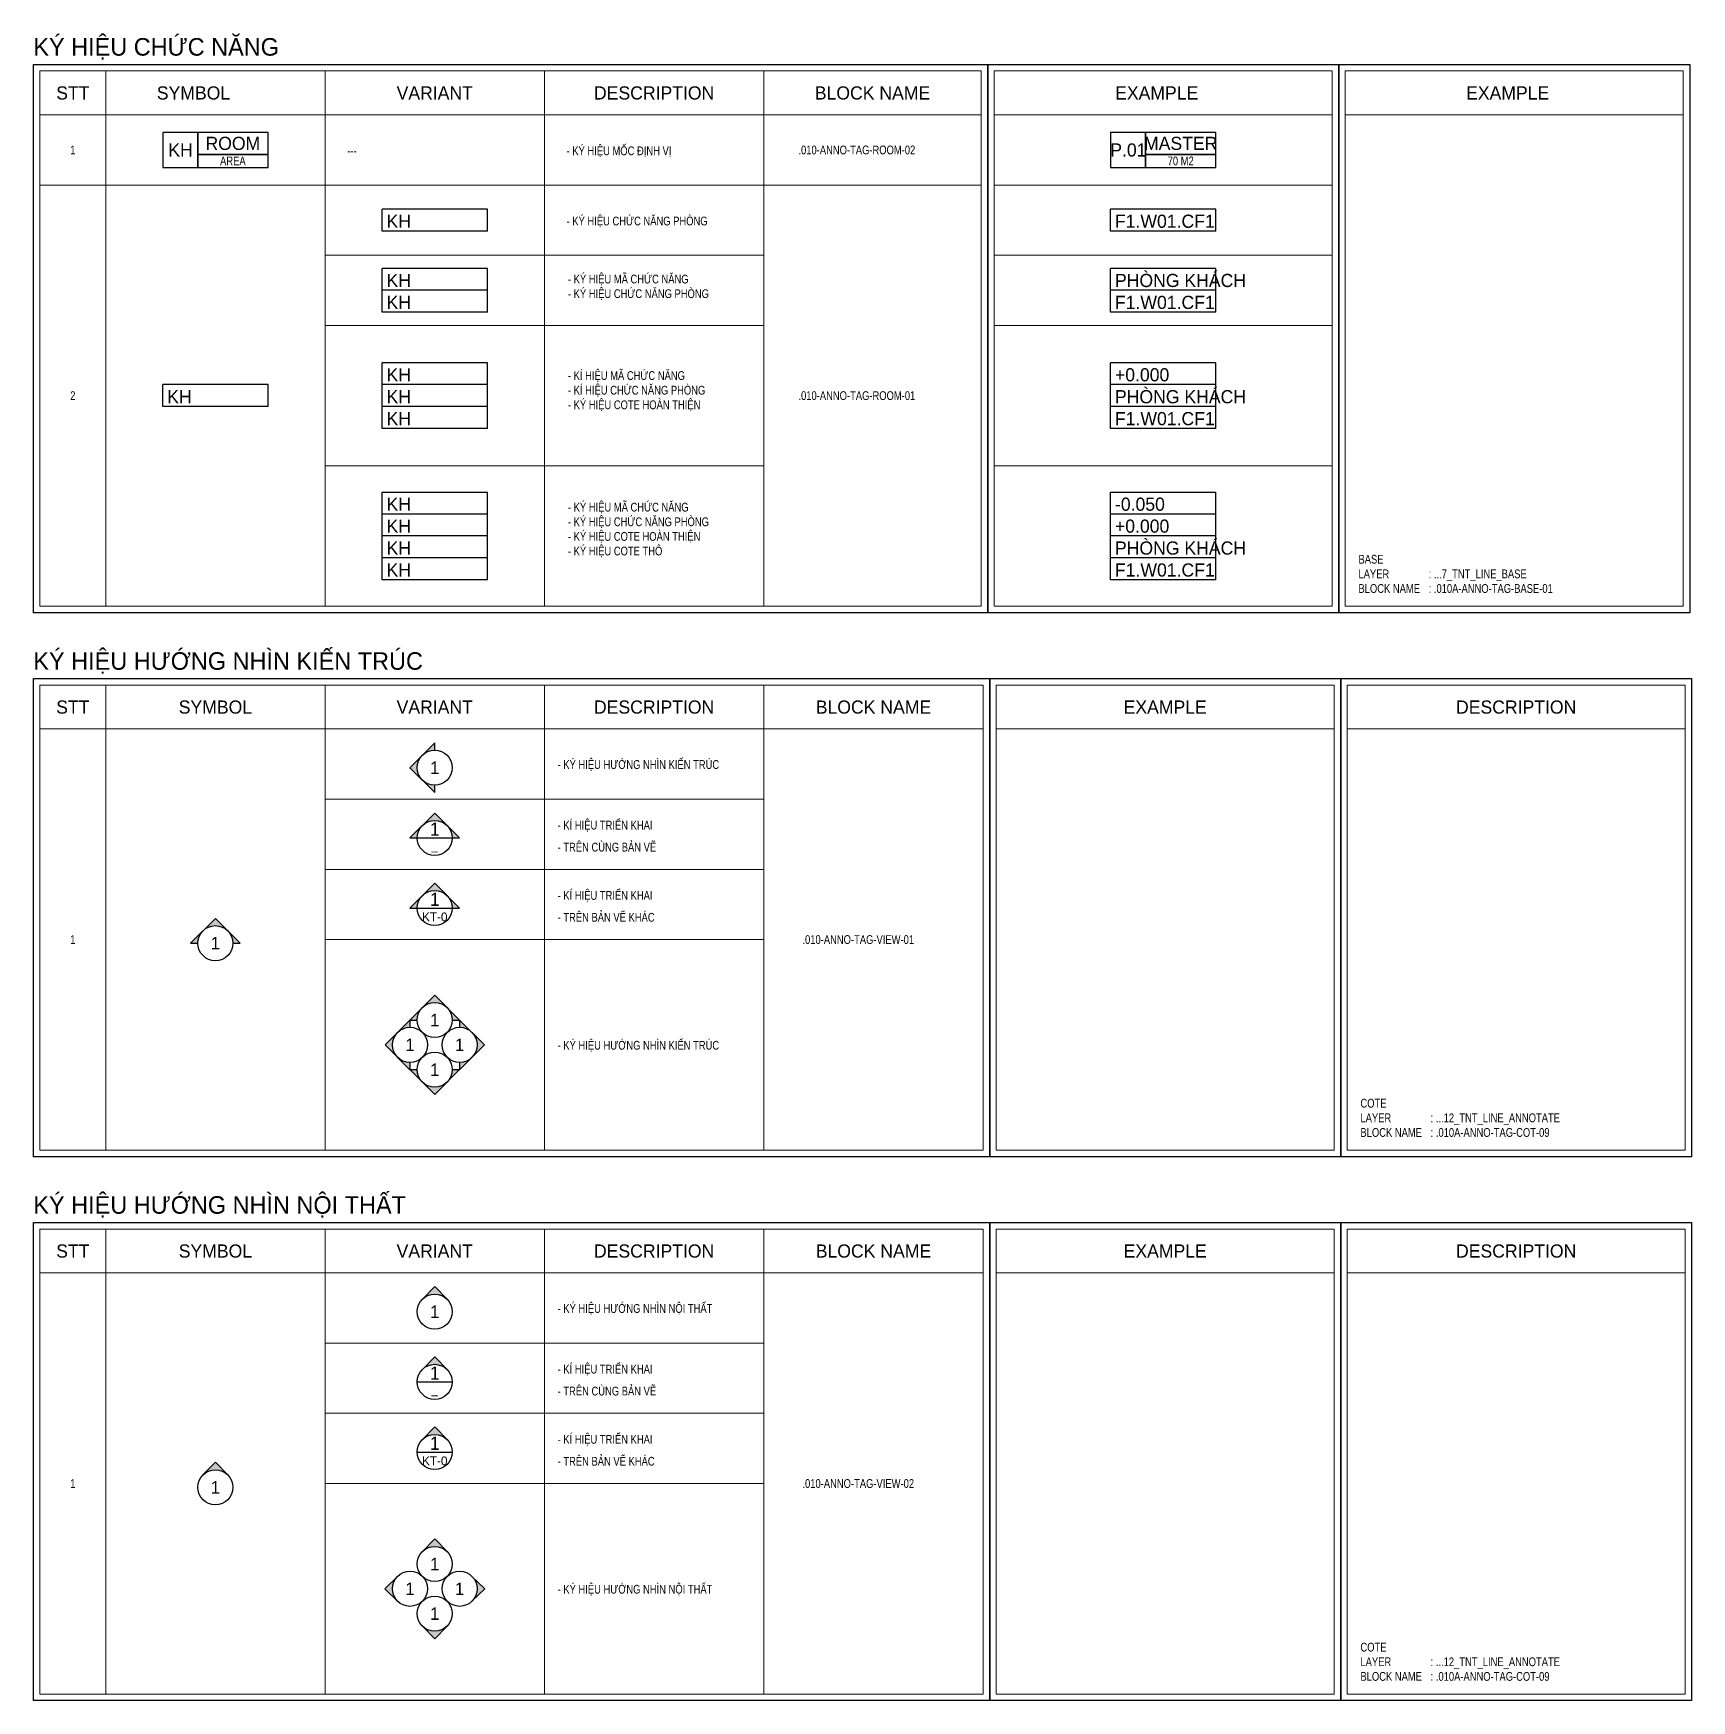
# Model space of a CAD drawing. Header units: millimetres. Extents: x 21129 to 2803301, y -510327 to 166837.
# Drawn here: x 309950 to 347750, y -375690 to -337681 of the extents above; entities that cross this region are included whole.
import ezdxf
from ezdxf.enums import TextEntityAlignment as Align

# ---------------------------------------------------------------- set-up
doc = ezdxf.new("R2010")
doc.units = ezdxf.units.MM
doc.layers.add('....03_TNT_A_THIN', color=251, linetype='Continuous', lineweight=13, transparency=0.5)
doc.layers.add('....20_TNT_N_TEXT', color=9, linetype='Continuous')
doc.layers.add('....24_TNT_N_ANNOTATE', color=14, linetype='Continuous')
doc.styles.add('.TNT_A_TXT_1_MAIN', font='')
doc.styles.add('.TNT_A_TXT_2_SUB', font='UNI Alter Gothic (H).ttf')
doc.styles.add('.TNT_A_TXT_3_NOTE', font='uromans.shx', dxfattribs={"width": 0.8})
doc.styles.get('.TNT_A_TXT_1_MAIN').set_extended_font_data('UNI HelvetIns (H)')

# ---------------------------------------------------------------- blocks, each defined once
blk = doc.blocks.new('*U571')
at = {"layer": '....24_TNT_N_ANNOTATE'}
for p, q in [((0, 0), (0, 5)), ((24, 5), (0, 5)), ((24, 0), (24, 5)), ((24, 0), (0, 0))]:
    blk.add_line(p, q, dxfattribs=at)
at = {"color": 9, "style": '.TNT_A_TXT_2_SUB', "flags": 8}
blk.add_attdef('KH_1', text='', height=3, dxfattribs=at).set_placement((1, 2.25), align=Align.MIDDLE_LEFT)
blk = doc.blocks.new('*U572')
at = {"layer": '....24_TNT_N_ANNOTATE'}
for p, q in [((0, 5), (0, 10)), ((24, 10), (0, 10)), ((24, 5), (24, 10)), ((0, 0), (0, 5)), ((24, 5), (0, 5)), ((24, 0), (24, 5)), ((24, 0), (0, 0))]:
    blk.add_line(p, q, dxfattribs=at)
at = {"color": 9, "style": '.TNT_A_TXT_2_SUB', "flags": 8}
for tag, p in [('KH_2', (1, 7.25)), ('KH_1', (1, 2.25))]:
    blk.add_attdef(tag, text='', height=3, dxfattribs=at).set_placement(p, align=Align.MIDDLE_LEFT)
blk = doc.blocks.new('*U573')
at = {"layer": '....24_TNT_N_ANNOTATE'}
for p, q in [((0, 10), (0, 15)), ((24, 15), (0, 15)), ((24, 10), (24, 15)), ((0, 5), (0, 10)), ((24, 10), (0, 10)), ((24, 5), (24, 10)), ((0, 0), (0, 5)), ((24, 5), (0, 5)), ((24, 0), (24, 5)), ((24, 0), (0, 0))]:
    blk.add_line(p, q, dxfattribs=at)
at = {"color": 9, "style": '.TNT_A_TXT_2_SUB', "flags": 8}
for tag, p in [('KH_3', (1, 12.25)), ('KH_2', (1, 7.25)), ('KH_1', (1, 2.25))]:
    blk.add_attdef(tag, text='', height=3, dxfattribs=at).set_placement(p, align=Align.MIDDLE_LEFT)
blk = doc.blocks.new('*U570')
at = {"layer": '....24_TNT_N_ANNOTATE'}
for p, q in [((0, 15), (0, 20)), ((0, 20), (24, 20)), ((24, 15), (24, 20)), ((0, 10), (0, 15)), ((24, 15), (0, 15)), ((24, 10), (24, 15)), ((0, 5), (0, 10)), ((24, 10), (0, 10)), ((24, 5), (24, 10)), ((0, 0), (0, 5)), ((24, 5), (0, 5)), ((24, 0), (24, 5)), ((24, 0), (0, 0))]:
    blk.add_line(p, q, dxfattribs=at)
at = {"color": 9, "style": '.TNT_A_TXT_2_SUB', "flags": 8}
for tag, p in [('KH_4', (1, 17.25)), ('KH_3', (1, 12.25)), ('KH_2', (1, 7.25)), ('KH_1', (1, 2.25))]:
    blk.add_attdef(tag, text='', height=3, dxfattribs=at).set_placement(p, align=Align.MIDDLE_LEFT)
blk = doc.blocks.new('*U568')
at = {"layer": '....24_TNT_N_ANNOTATE'}
for points in [[(0, 0), (8, 0), (8, 8), (0, 8)], [(8, 3), (24.04, 3), (24.04, 8), (8, 8)], [(8, 0), (24.04, 0), (24.04, 3), (8, 3)]]:
    blk.add_lwpolyline(points, close=True, dxfattribs=at)
at = {"layer": '....20_TNT_N_TEXT', "style": '.TNT_A_TXT_3_NOTE', "width": 0.8, "flags": 8}
blk.add_attdef('AREA', text='', height=2, dxfattribs=at).set_placement((16, 1.5), align=Align.MIDDLE)
at = {"color": 9, "style": '.TNT_A_TXT_2_SUB', "flags": 8}
for tag, p in [('NUMBER', (4.08, 4)), ('ROOM', (16, 5.5))]:
    blk.add_attdef(tag, text='', height=3, dxfattribs=at).set_placement(p, align=Align.MIDDLE)
blk = doc.blocks.new('*U580')
at = {"linetype": 'ByBlock', "lineweight": -2}
h = blk.add_hatch(color=14, dxfattribs=at)
h.paths.add_polyline_path([(-2.83, 2.83), (0, 5.66), (0, 4, 0.198912)])
h.paths.add_polyline_path([(-5.66, 0), (-2.83, 2.83, 0.414214), (-2.83, -2.83)])
h.paths.add_polyline_path([(-1.86, -3.8), (-1.76, -3.59, 0.114349), (0, -4), (0, -5.66)])
h.paths.add_polyline_path([(-2.83, -2.83, 0.082683), (-1.76, -3.59), (-1.86, -3.8)])
at = {"color": 14, "linetype": 'ByBlock', "lineweight": -2}
blk.add_lwpolyline([(0, 4), (0, 5.66), (-5.66, 0), (0, -5.66), (0, -4)], dxfattribs=at)
blk.add_circle((0, 0), 4, dxfattribs=at)
at = {"color": 9, "style": '.TNT_A_TXT_2_SUB', "flags": 8}
blk.add_attdef('NUMBER1', text='', height=2.84, dxfattribs=at).set_placement((0, 0), align=Align.MIDDLE)
blk = doc.blocks.new('*U575')
at = {"linetype": 'ByBlock', "lineweight": -2}
h = blk.add_hatch(color=14, dxfattribs=at)
h.paths.add_polyline_path([(2.83, 2.83), (5.66, 0), (4, 0, 0.198912)])
h.paths.add_polyline_path([(0, 5.66), (2.83, 2.83, 0.414214), (-2.83, 2.83)])
h.paths.add_polyline_path([(-3.8, 1.86), (-3.59, 1.76, 0.114349), (-4, 0), (-5.66, 0)])
h.paths.add_polyline_path([(-2.83, 2.83, 0.082683), (-3.59, 1.76), (-3.8, 1.86)])
at = {"color": 14, "ltscale": 4}
blk.add_line((-4, 0), (4, 0), dxfattribs=at)
at = {"color": 14, "linetype": 'ByBlock', "lineweight": -2}
blk.add_lwpolyline([(4, 0), (5.66, 0), (0, 5.66), (-5.66, 0), (-4, 0)], dxfattribs=at)
blk.add_circle((0, 0), 4, dxfattribs=at)
at = {"color": 9, "style": '.TNT_A_TXT_2_SUB', "flags": 8}
blk.add_attdef('1', text='', height=3, dxfattribs=at).set_placement((0, 2), align=Align.MIDDLE)
at = {"color": 9, "flags": 8}
blk.add_attdef('_', text='', height=2, dxfattribs=at).set_placement((0, -2), align=Align.MIDDLE)
blk = doc.blocks.new('*U576')
at = {"linetype": 'ByBlock', "lineweight": -2}
h = blk.add_hatch(color=14, dxfattribs=at)
h.paths.add_polyline_path([(2.83, 2.83), (5.66, 0), (4, 0, 0.198912)])
h.paths.add_polyline_path([(0, 5.66), (2.83, 2.83, 0.414214), (-2.83, 2.83)])
h.paths.add_polyline_path([(-3.8, 1.86), (-3.59, 1.76, 0.114349), (-4, 0), (-5.66, 0)])
h.paths.add_polyline_path([(-2.83, 2.83, 0.082683), (-3.59, 1.76), (-3.8, 1.86)])
at = {"color": 14, "ltscale": 4}
blk.add_line((-4, 0), (4, 0), dxfattribs=at)
at = {"color": 14, "linetype": 'ByBlock', "lineweight": -2}
blk.add_lwpolyline([(4, 0), (5.66, 0), (0, 5.66), (-5.66, 0), (-4, 0)], dxfattribs=at)
blk.add_circle((0, 0), 4, dxfattribs=at)
at = {"color": 9, "style": '.TNT_A_TXT_2_SUB', "flags": 8}
for tag, height, p in [('1', 3, (0, 2)), ('KT-0', 2, (0, -2))]:
    blk.add_attdef(tag, text='', height=height, dxfattribs=at).set_placement(p, align=Align.MIDDLE)
blk = doc.blocks.new('*U574')
at = {"linetype": 'ByBlock', "lineweight": -2}
h = blk.add_hatch(color=14, dxfattribs=at)
h.paths.add_polyline_path([(2.83, 2.83), (5.66, 0), (4, 0, 0.198912)])
h.paths.add_polyline_path([(0, 5.66), (2.83, 2.83, 0.414214), (-2.83, 2.83)])
h.paths.add_polyline_path([(-3.8, 1.86), (-3.59, 1.76, 0.114349), (-4, 0), (-5.66, 0)])
h.paths.add_polyline_path([(-2.83, 2.83, 0.082683), (-3.59, 1.76), (-3.8, 1.86)])
at = {"color": 14, "linetype": 'ByBlock', "lineweight": -2}
blk.add_lwpolyline([(4, 0), (5.66, 0), (0, 5.66), (-5.66, 0), (-4, 0)], dxfattribs=at)
blk.add_circle((0, 0), 4, dxfattribs=at)
at = {"color": 9, "style": '.TNT_A_TXT_2_SUB', "flags": 8}
blk.add_attdef('NUMBER1', text='', height=2.84, dxfattribs=at).set_placement((0, 0), align=Align.MIDDLE)
blk = doc.blocks.new('*U577')
at = {"linetype": 'ByBlock', "lineweight": -2}
h = blk.add_hatch(color=14, dxfattribs=at)
h.paths.add_polyline_path([(2.83, -2.83), (5.66, 0), (4, 0, -0.198912)])
h.paths.add_polyline_path([(0, -5.66), (2.83, -2.83, -0.414214), (-2.83, -2.83)])
h.paths.add_polyline_path([(-3.8, -1.86), (-3.59, -1.76, -0.114349), (-4, 0), (-5.66, 0)])
h.paths.add_polyline_path([(-2.83, -2.83, -0.082683), (-3.59, -1.76), (-3.8, -1.86)])
at = {"color": 14, "linetype": 'ByBlock', "lineweight": -2}
blk.add_lwpolyline([(4, 0), (5.66, 0), (0, -5.66), (-5.66, 0), (-4, 0)], dxfattribs=at)
blk.add_circle((0, 0), 4, dxfattribs=at)
at = {"color": 9, "style": '.TNT_A_TXT_2_SUB', "flags": 8}
blk.add_attdef('NUMBER1', text='', height=2.84, dxfattribs=at).set_placement((0, 0), align=Align.MIDDLE)
blk = doc.blocks.new('*U578')
at = {"linetype": 'ByBlock', "lineweight": -2}
h = blk.add_hatch(color=14, dxfattribs=at)
h.paths.add_polyline_path([(-2.83, -2.83), (0, -5.66), (0, -4, -0.198912)])
h.paths.add_polyline_path([(-5.66, 0), (-2.83, -2.83, -0.414214), (-2.83, 2.83)])
h.paths.add_polyline_path([(-1.86, 3.8), (-1.76, 3.59, -0.114349), (0, 4), (0, 5.66)])
h.paths.add_polyline_path([(-2.83, 2.83, -0.082683), (-1.76, 3.59), (-1.86, 3.8)])
at = {"color": 14, "linetype": 'ByBlock', "lineweight": -2}
blk.add_lwpolyline([(0, -4), (0, -5.66), (-5.66, 0), (0, 5.66), (0, 4)], dxfattribs=at)
blk.add_circle((0, 0), 4, dxfattribs=at)
at = {"color": 9, "style": '.TNT_A_TXT_2_SUB', "flags": 8}
blk.add_attdef('NUMBER1', text='', height=2.84, dxfattribs=at).set_placement((0, 0), align=Align.MIDDLE)
blk = doc.blocks.new('*U579')
at = {"linetype": 'ByBlock', "lineweight": -2}
h = blk.add_hatch(color=14, dxfattribs=at)
h.paths.add_polyline_path([(2.83, -2.83), (0, -5.66), (0, -4, 0.198912)])
h.paths.add_polyline_path([(5.66, 0), (2.83, -2.83, 0.414214), (2.83, 2.83)])
h.paths.add_polyline_path([(1.86, 3.8), (1.76, 3.59, 0.114349), (0, 4), (0, 5.66)])
h.paths.add_polyline_path([(2.83, 2.83, 0.082683), (1.76, 3.59), (1.86, 3.8)])
at = {"color": 14, "linetype": 'ByBlock', "lineweight": -2}
blk.add_lwpolyline([(0, -4), (0, -5.66), (5.66, 0), (0, 5.66), (0, 4)], dxfattribs=at)
blk.add_circle((0, 0), 4, dxfattribs=at)
at = {"color": 9, "style": '.TNT_A_TXT_2_SUB', "flags": 8}
blk.add_attdef('NUMBER1', text='', height=2.84, rotation=360, dxfattribs=at).set_placement((0, 0), align=Align.MIDDLE)
blk = doc.blocks.new('*U583')
h = blk.add_hatch(color=14)
edge = h.paths.add_edge_path()
edge.add_line((0, 5.72), (-2.83, 2.83))
edge.add_ellipse((0, 0), major_axis=(-2.83, 2.83), ratio=1, start_angle=270, end_angle=360, ccw=False)
edge.add_line((2.83, 2.83), (0, 5.72))
at = {"color": 14}
for p, q in [((0, 5.72), (-2.83, 2.83)), ((0, 5.72), (-2.83, 2.83)), ((-2.83, 2.83), (0, 5.72)), ((0, 5.72), (2.83, 2.83))]:
    blk.add_line(p, q, dxfattribs=at)
blk.add_circle((0, 0), 4, dxfattribs=at)
at = {"color": 9, "style": '.TNT_A_TXT_2_SUB', "flags": 8}
blk.add_attdef('NUMBER', text='', height=2.84, dxfattribs=at).set_placement((0, 0), align=Align.MIDDLE)
blk = doc.blocks.new('*U584')
h = blk.add_hatch(color=14)
edge = h.paths.add_edge_path()
edge.add_line((0, 5.72), (-2.83, 2.83))
edge.add_ellipse((0, 0), major_axis=(-2.83, 2.83), ratio=1, start_angle=270, end_angle=360, ccw=False)
edge.add_line((2.83, 2.83), (0, 5.72))
at = {"color": 14}
for p, q in [((0, 5.72), (-2.83, 2.83)), ((0, 5.72), (-2.83, 2.83)), ((-2.83, 2.83), (0, 5.72)), ((0, 5.72), (2.83, 2.83))]:
    blk.add_line(p, q, dxfattribs=at)
at = {"color": 14, "ltscale": 4}
blk.add_line((-4, 0), (4, 0), dxfattribs=at)
at = {"color": 14}
blk.add_circle((0, 0), 4, dxfattribs=at)
at = {"color": 9, "style": '.TNT_A_TXT_2_SUB', "flags": 8}
blk.add_attdef('1', text='', height=3, dxfattribs=at).set_placement((0, 2), align=Align.MIDDLE)
at = {"color": 9, "flags": 8}
blk.add_attdef('_', text='', height=2, dxfattribs=at).set_placement((0, -2), align=Align.MIDDLE)
blk = doc.blocks.new('*U582')
h = blk.add_hatch(color=14)
edge = h.paths.add_edge_path()
edge.add_line((0, 5.72), (-2.83, 2.83))
edge.add_ellipse((0, 0), major_axis=(-2.83, 2.83), ratio=1, start_angle=270, end_angle=360, ccw=False)
edge.add_line((2.83, 2.83), (0, 5.72))
at = {"color": 14}
for p, q in [((0, 5.72), (-2.83, 2.83)), ((0, 5.72), (-2.83, 2.83)), ((-2.83, 2.83), (0, 5.72)), ((0, 5.72), (2.83, 2.83))]:
    blk.add_line(p, q, dxfattribs=at)
at = {"color": 14, "ltscale": 4}
blk.add_line((-4, 0), (4, 0), dxfattribs=at)
at = {"color": 14}
blk.add_circle((0, 0), 4, dxfattribs=at)
at = {"color": 9, "style": '.TNT_A_TXT_2_SUB', "flags": 8}
for tag, height, p in [('1', 3, (0, 2)), ('KT-0', 2, (0, -2))]:
    blk.add_attdef(tag, text='', height=height, dxfattribs=at).set_placement(p, align=Align.MIDDLE)
blk = doc.blocks.new('*U586')
h = blk.add_hatch(color=14)
edge = h.paths.add_edge_path()
edge.add_line((5.72, 0), (2.83, 2.83))
edge.add_ellipse((0, 0), major_axis=(2.83, 2.83), ratio=1, start_angle=270, end_angle=360, ccw=False)
edge.add_line((2.83, -2.83), (5.72, 0))
at = {"color": 14}
for p, q in [((5.72, 0), (2.83, 2.83)), ((5.72, 0), (2.83, 2.83)), ((2.83, 2.83), (5.72, 0)), ((5.72, 0), (2.83, -2.83))]:
    blk.add_line(p, q, dxfattribs=at)
blk.add_circle((0, 0), 4, dxfattribs=at)
at = {"color": 9, "style": '.TNT_A_TXT_2_SUB', "flags": 8}
blk.add_attdef('NUMBER', text='', height=2.84, dxfattribs=at).set_placement((0, 0), align=Align.MIDDLE)
blk = doc.blocks.new('*U585')
h = blk.add_hatch(color=14)
edge = h.paths.add_edge_path()
edge.add_line((-5.72, 0), (-2.83, -2.83))
edge.add_ellipse((0, 0), major_axis=(-2.83, -2.83), ratio=1, start_angle=270, end_angle=360, ccw=False)
edge.add_line((-2.83, 2.83), (-5.72, 0))
at = {"color": 14}
for p, q in [((-5.72, 0), (-2.83, 2.83)), ((-5.72, 0), (-2.83, -2.83)), ((-5.72, 0), (-2.83, -2.83)), ((-2.83, -2.83), (-5.72, 0))]:
    blk.add_line(p, q, dxfattribs=at)
blk.add_circle((0, 0), 4, dxfattribs=at)
at = {"color": 9, "style": '.TNT_A_TXT_2_SUB', "flags": 8}
blk.add_attdef('NUMBER', text='', height=2.84, dxfattribs=at).set_placement((0, 0), align=Align.MIDDLE)
blk = doc.blocks.new('*U587')
h = blk.add_hatch(color=14)
edge = h.paths.add_edge_path()
edge.add_line((0, -5.72), (2.83, -2.83))
edge.add_ellipse((0, 0), major_axis=(2.83, -2.83), ratio=1, start_angle=270, end_angle=360, ccw=False)
edge.add_line((-2.83, -2.83), (0, -5.72))
at = {"color": 14}
for p, q in [((0, -5.72), (-2.83, -2.83)), ((0, -5.72), (2.83, -2.83)), ((0, -5.72), (2.83, -2.83)), ((2.83, -2.83), (0, -5.72))]:
    blk.add_line(p, q, dxfattribs=at)
blk.add_circle((0, 0), 4, dxfattribs=at)
at = {"color": 9, "style": '.TNT_A_TXT_2_SUB', "flags": 8}
blk.add_attdef('NUMBER', text='', height=2.84, dxfattribs=at).set_placement((0, 0), align=Align.MIDDLE)

msp = doc.modelspace()

# ---------------------------------------------------------------- linework, layer by layer
at = {"layer": '....03_TNT_A_THIN'}
for p, q in [((311599.9, -338539.5), (311599.9, -350739.5)), ((316599.9, -338539.5), (316599.9, -350739.5)), ((321599.9, -338539.5), (321599.9, -350739.5)), ((326599.9, -338539.5), (326599.9, -350739.5)), ((310099.9, -339539.5), (331554.9, -339539.5)), ((331854.9, -339539.5), (339554.9, -339539.5)), ((339854.9, -339539.5), (347554.9, -339539.5)), ((310099.9, -341139.5), (331554.9, -341139.5)), ((331854.9, -341139.5), (339554.9, -341139.5)), ((316599.9, -342739.5), (326599.9, -342739.5)), ((331854.9, -342739.5), (339554.9, -342739.5)), ((316599.9, -344339.5), (326599.9, -344339.5)), ((331854.9, -344339.5), (339554.9, -344339.5)), ((316599.9, -347539.5), (326599.9, -347539.5)), ((331854.9, -347539.5), (339554.9, -347539.5)), ((331854.9, -350739.5), (339554.9, -350739.5)), ((339854.9, -350739.5), (347554.9, -350739.5)), ((311599.9, -352539.5), (311599.9, -363139.5)), ((316599.9, -352539.5), (316599.9, -363139.5)), ((321599.9, -352539.5), (321599.9, -363139.5)), ((326599.9, -352539.5), (326599.9, -363139.5)), ((310099.9, -353539.5), (331599.9, -353539.5)), ((331899.9, -353539.5), (339599.9, -353539.5)), ((331899.9, -353539.5), (339599.9, -353539.5)), ((339899.9, -353539.5), (347599.9, -353539.5)), ((316599.9, -355139.5), (326599.9, -355139.5)), ((316599.9, -356739.5), (326599.9, -356739.5)), ((316599.9, -358339.5), (326599.9, -358339.5)), ((311599.9, -364939.5), (311599.9, -375539.5)), ((316599.9, -364939.5), (316599.9, -375539.5)), ((321599.9, -364939.5), (321599.9, -375539.5)), ((326599.9, -364939.5), (326599.9, -375539.5)), ((310099.9, -365939.5), (331599.9, -365939.5)), ((331899.9, -365939.5), (339599.9, -365939.5)), ((331899.9, -365939.5), (339599.9, -365939.5)), ((339899.9, -365939.5), (347599.9, -365939.5)), ((316599.9, -367539.5), (326599.9, -367539.5)), ((316599.9, -369139.5), (326599.9, -369139.5)), ((316599.9, -370739.5), (326599.9, -370739.5))]:
    msp.add_line(p, q, dxfattribs=at)
for points in [[(310099.9, -338539.5), (331554.9, -338539.5), (331554.9, -350739.5), (310099.9, -350739.5)], [(331854.9, -338539.5), (339554.9, -338539.5), (339554.9, -350739.5), (331854.9, -350739.5)], [(339854.9, -338539.5), (347554.9, -338539.5), (347554.9, -350739.5), (339854.9, -350739.5)], [(310099.9, -352539.5), (331599.9, -352539.5), (331599.9, -363139.5), (310099.9, -363139.5)], [(331899.9, -352539.5), (339599.9, -352539.5), (339599.9, -363139.5), (331899.9, -363139.5)], [(339899.9, -352539.5), (347599.9, -352539.5), (347599.9, -363139.5), (339899.9, -363139.5)], [(310099.9, -364939.5), (331599.9, -364939.5), (331599.9, -375539.5), (310099.9, -375539.5)], [(331899.9, -364939.5), (339599.9, -364939.5), (339599.9, -375539.5), (331899.9, -375539.5)], [(339899.9, -364939.5), (347599.9, -364939.5), (347599.9, -375539.5), (339899.9, -375539.5)]]:
    msp.add_lwpolyline(points, close=True, dxfattribs=at)
at = {"layer": '....24_TNT_N_ANNOTATE'}
for points in [[(309949.9, -338389.5), (331704.9, -338389.5), (331704.9, -350889.5), (309949.9, -350889.5)], [(331704.9, -338389.5), (339704.9, -338389.5), (339704.9, -350889.5), (331704.9, -350889.5)], [(339704.9, -338389.5), (347704.9, -338389.5), (347704.9, -350889.5), (339704.9, -350889.5)], [(309949.9, -352389.5), (331749.9, -352389.5), (331749.9, -363289.5), (309949.9, -363289.5)], [(331749.9, -352389.5), (339749.9, -352389.5), (339749.9, -363289.5), (331749.9, -363289.5)], [(339749.9, -352389.5), (347749.9, -352389.5), (347749.9, -363289.5), (339749.9, -363289.5)], [(309949.9, -364789.5), (331749.9, -364789.5), (331749.9, -375689.5), (309949.9, -375689.5)], [(331749.9, -364789.5), (339749.9, -364789.5), (339749.9, -375689.5), (331749.9, -375689.5)], [(339749.9, -364789.5), (347749.9, -364789.5), (347749.9, -375689.5), (339749.9, -375689.5)]]:
    msp.add_lwpolyline(points, close=True, dxfattribs=at)
for points in [[(331704.9, -338389.5), (331704.9, -349289.5)], [(339704.9, -338389.5), (339704.9, -349289.5)]]:
    msp.add_lwpolyline(points, dxfattribs=at)

# ---------------------------------------------------------------- block references
ref = msp.add_blockref('*U568', (312897.7, -340739.5), dxfattribs=dict(at, xscale=100, yscale=100, zscale=100))
ref.add_attrib('NUMBER', 'KH', dxfattribs={"layer": '0', "color": 9, "height": 300, "style": '.TNT_A_TXT_2_SUB'}).set_placement((313305.3, -340339.5), align=Align.MIDDLE)
ref.add_attrib('ROOM', 'ROOM', dxfattribs={"layer": '0', "color": 9, "height": 300, "style": '.TNT_A_TXT_2_SUB'}).set_placement((314497.7, -340189.5), align=Align.MIDDLE)
ref.add_attrib('AREA', 'AREA', dxfattribs={"layer": '....20_TNT_N_TEXT', "height": 200, "style": '.TNT_A_TXT_3_NOTE', "width": 0.8}).set_placement((314497.7, -340589.5), align=Align.MIDDLE)
ref = msp.add_blockref('*U568', (334502.7, -340739.5), dxfattribs=dict(at, xscale=100, yscale=100, zscale=100))
ref.add_attrib('NUMBER', 'P.01', dxfattribs={"layer": '0', "color": 9, "height": 300, "style": '.TNT_A_TXT_2_SUB'}).set_placement((334910.3, -340339.5), align=Align.MIDDLE)
ref.add_attrib('ROOM', 'MASTER', dxfattribs={"layer": '0', "color": 9, "height": 300, "style": '.TNT_A_TXT_2_SUB'}).set_placement((336102.7, -340189.5), align=Align.MIDDLE)
ref.add_attrib('AREA', '70 M2', dxfattribs={"layer": '....20_TNT_N_TEXT', "height": 200, "style": '.TNT_A_TXT_3_NOTE', "width": 0.8}).set_placement((336102.7, -340589.5), align=Align.MIDDLE)
ref = msp.add_blockref('*U571', (317899.9, -342189.5), dxfattribs=dict(at, xscale=100, yscale=100, zscale=100))
ref.add_attrib('KH_1', 'KH', dxfattribs={"layer": '0', "color": 9, "height": 300, "style": '.TNT_A_TXT_2_SUB'}).set_placement((317999.9, -341964.5), align=Align.MIDDLE_LEFT)
ref = msp.add_blockref('*U571', (334504.9, -342189.5), dxfattribs=dict(at, xscale=100, yscale=100, zscale=100))
ref.add_attrib('KH_1', 'F1.W01.CF1', dxfattribs={"layer": '0', "color": 9, "height": 300, "style": '.TNT_A_TXT_2_SUB'}).set_placement((334604.9, -341964.5), align=Align.MIDDLE_LEFT)
ref = msp.add_blockref('*U572', (317899.9, -344039.5), dxfattribs=dict(at, xscale=100, yscale=100, zscale=100))
ref.add_attrib('KH_1', 'KH', dxfattribs={"layer": '0', "color": 9, "height": 300, "style": '.TNT_A_TXT_2_SUB'}).set_placement((317999.9, -343814.5), align=Align.MIDDLE_LEFT)
ref.add_attrib('KH_2', 'KH', dxfattribs={"layer": '0', "color": 9, "height": 300, "style": '.TNT_A_TXT_2_SUB'}).set_placement((317999.9, -343314.5), align=Align.MIDDLE_LEFT)
ref = msp.add_blockref('*U572', (334504.9, -344039.5), dxfattribs=dict(at, xscale=100, yscale=100, zscale=100))
ref.add_attrib('KH_1', 'F1.W01.CF1', dxfattribs={"layer": '0', "color": 9, "height": 300, "style": '.TNT_A_TXT_2_SUB'}).set_placement((334604.9, -343814.5), align=Align.MIDDLE_LEFT)
ref.add_attrib('KH_2', 'PHÒNG KHÁCH', dxfattribs={"layer": '0', "color": 9, "height": 300, "style": '.TNT_A_TXT_2_SUB'}).set_placement((334604.9, -343314.5), align=Align.MIDDLE_LEFT)
ref = msp.add_blockref('*U573', (317899.9, -346689.5), dxfattribs=dict(at, xscale=100, yscale=100, zscale=100))
ref.add_attrib('KH_1', 'KH', dxfattribs={"layer": '0', "color": 9, "height": 300, "style": '.TNT_A_TXT_2_SUB'}).set_placement((317999.9, -346464.5), align=Align.MIDDLE_LEFT)
ref.add_attrib('KH_2', 'KH', dxfattribs={"layer": '0', "color": 9, "height": 300, "style": '.TNT_A_TXT_2_SUB'}).set_placement((317999.9, -345964.5), align=Align.MIDDLE_LEFT)
ref.add_attrib('KH_3', 'KH', dxfattribs={"layer": '0', "color": 9, "height": 300, "style": '.TNT_A_TXT_2_SUB'}).set_placement((317999.9, -345464.5), align=Align.MIDDLE_LEFT)
ref = msp.add_blockref('*U573', (334504.9, -346689.5), dxfattribs=dict(at, xscale=100, yscale=100, zscale=100))
ref.add_attrib('KH_1', 'F1.W01.CF1', dxfattribs={"layer": '0', "color": 9, "height": 300, "style": '.TNT_A_TXT_2_SUB'}).set_placement((334604.9, -346464.5), align=Align.MIDDLE_LEFT)
ref.add_attrib('KH_2', 'PHÒNG KHÁCH', dxfattribs={"layer": '0', "color": 9, "height": 300, "style": '.TNT_A_TXT_2_SUB'}).set_placement((334604.9, -345964.5), align=Align.MIDDLE_LEFT)
ref.add_attrib('KH_3', '+0.000', dxfattribs={"layer": '0', "color": 9, "height": 300, "style": '.TNT_A_TXT_2_SUB'}).set_placement((334604.9, -345464.5), align=Align.MIDDLE_LEFT)
ref = msp.add_blockref('*U571', (312899.9, -346189.5), dxfattribs=dict(at, xscale=100, yscale=100, zscale=100))
ref.add_attrib('KH_1', 'KH', dxfattribs={"layer": '0', "color": 9, "height": 300, "style": '.TNT_A_TXT_2_SUB'}).set_placement((312999.9, -345964.5), align=Align.MIDDLE_LEFT)
ref = msp.add_blockref('*U570', (317899.9, -350139.5), dxfattribs=dict(at, xscale=100, yscale=100, zscale=100))
ref.add_attrib('KH_1', 'KH', dxfattribs={"layer": '0', "color": 9, "height": 300, "style": '.TNT_A_TXT_2_SUB'}).set_placement((317999.9, -349914.5), align=Align.MIDDLE_LEFT)
ref.add_attrib('KH_2', 'KH', dxfattribs={"layer": '0', "color": 9, "height": 300, "style": '.TNT_A_TXT_2_SUB'}).set_placement((317999.9, -349414.5), align=Align.MIDDLE_LEFT)
ref.add_attrib('KH_3', 'KH', dxfattribs={"layer": '0', "color": 9, "height": 300, "style": '.TNT_A_TXT_2_SUB'}).set_placement((317999.9, -348914.5), align=Align.MIDDLE_LEFT)
ref.add_attrib('KH_4', 'KH', dxfattribs={"layer": '0', "color": 9, "height": 300, "style": '.TNT_A_TXT_2_SUB'}).set_placement((317999.9, -348414.5), align=Align.MIDDLE_LEFT)
ref = msp.add_blockref('*U570', (334504.9, -350139.5), dxfattribs=dict(at, xscale=100, yscale=100, zscale=100))
ref.add_attrib('KH_1', 'F1.W01.CF1', dxfattribs={"layer": '0', "color": 9, "height": 300, "style": '.TNT_A_TXT_2_SUB'}).set_placement((334604.9, -349914.5), align=Align.MIDDLE_LEFT)
ref.add_attrib('KH_2', 'PHÒNG KHÁCH', dxfattribs={"layer": '0', "color": 9, "height": 300, "style": '.TNT_A_TXT_2_SUB'}).set_placement((334604.9, -349414.5), align=Align.MIDDLE_LEFT)
ref.add_attrib('KH_3', '+0.000', dxfattribs={"layer": '0', "color": 9, "height": 300, "style": '.TNT_A_TXT_2_SUB'}).set_placement((334604.9, -348914.5), align=Align.MIDDLE_LEFT)
ref.add_attrib('KH_4', '-0.050', dxfattribs={"layer": '0', "color": 9, "height": 300, "style": '.TNT_A_TXT_2_SUB'}).set_placement((334604.9, -348414.5), align=Align.MIDDLE_LEFT)
ref = msp.add_blockref('*U580', (319099.9, -354422.4), dxfattribs=dict(at, xscale=100, yscale=100, zscale=100))
ref.add_attrib('NUMBER1', '1', dxfattribs={"layer": '0', "color": 9, "height": 284.1, "style": '.TNT_A_TXT_2_SUB'}).set_placement((319099.9, -354422.4), align=Align.MIDDLE)
ref = msp.add_blockref('*U575', (319099.9, -356022.4), dxfattribs=dict(at, xscale=100, yscale=100, zscale=100))
ref.add_attrib('_', '_', dxfattribs={"layer": '0', "color": 9, "height": 200}).set_placement((319099.9, -356222.4), align=Align.MIDDLE)
ref.add_attrib('1', '1', dxfattribs={"layer": '0', "color": 9, "height": 300, "style": '.TNT_A_TXT_2_SUB'}).set_placement((319099.9, -355822.3), align=Align.MIDDLE)
ref = msp.add_blockref('*U576', (319099.9, -357622.4), dxfattribs=dict(at, xscale=100, yscale=100, zscale=100))
ref.add_attrib('KT-0', 'KT-0', dxfattribs={"layer": '0', "color": 9, "height": 200, "style": '.TNT_A_TXT_2_SUB'}).set_placement((319099.9, -357822.4), align=Align.MIDDLE)
ref.add_attrib('1', '1', dxfattribs={"layer": '0', "color": 9, "height": 300, "style": '.TNT_A_TXT_2_SUB'}).set_placement((319099.9, -357422.3), align=Align.MIDDLE)
ref = msp.add_blockref('*U574', (314099.9, -358422.4), dxfattribs=dict(at, xscale=100, yscale=100, zscale=100))
ref.add_attrib('NUMBER1', '1', dxfattribs={"layer": '0', "color": 9, "height": 284.1, "style": '.TNT_A_TXT_2_SUB'}).set_placement((314099.9, -358422.4), align=Align.MIDDLE)
ref = msp.add_blockref('*U574', (319099.9, -360173.8), dxfattribs=dict(at, xscale=100, yscale=100, zscale=100))
ref.add_attrib('NUMBER1', '1', dxfattribs={"layer": '0', "color": 9, "height": 284.1, "style": '.TNT_A_TXT_2_SUB'}).set_placement((319099.9, -360173.8), align=Align.MIDDLE)
ref = msp.add_blockref('*U578', (318534.2, -360739.5), dxfattribs=dict(at, xscale=100, yscale=100, zscale=100))
ref.add_attrib('NUMBER1', '1', dxfattribs={"layer": '0', "color": 9, "height": 284.1, "style": '.TNT_A_TXT_2_SUB'}).set_placement((318534.2, -360739.5), align=Align.MIDDLE)
ref = msp.add_blockref('*U579', (319665.6, -360739.5), dxfattribs=dict(at, xscale=100, yscale=100, zscale=100))
ref.add_attrib('NUMBER1', '1', dxfattribs={"layer": '0', "color": 9, "height": 284.1, "rotation": 360, "style": '.TNT_A_TXT_2_SUB'}).set_placement((319665.6, -360739.5), align=Align.MIDDLE)
ref = msp.add_blockref('*U577', (319099.9, -361305.2), dxfattribs=dict(at, xscale=100, yscale=100, zscale=100))
ref.add_attrib('NUMBER1', '1', dxfattribs={"layer": '0', "color": 9, "height": 284.1, "style": '.TNT_A_TXT_2_SUB'}).set_placement((319099.9, -361305.2), align=Align.MIDDLE)
ref = msp.add_blockref('*U583', (319099.9, -366822.4), dxfattribs=dict(xscale=100, yscale=100, zscale=100))
ref.add_attrib('NUMBER', '1', dxfattribs={"color": 9, "height": 284.1, "style": '.TNT_A_TXT_2_SUB'}).set_placement((319099.9, -366822.4), align=Align.MIDDLE)
ref = msp.add_blockref('*U584', (319099.9, -368422.4), dxfattribs=dict(xscale=100, yscale=100, zscale=100))
ref.add_attrib('_', '_', dxfattribs={"color": 9, "height": 200}).set_placement((319099.9, -368622.4), align=Align.MIDDLE)
ref.add_attrib('1', '1', dxfattribs={"color": 9, "height": 300, "style": '.TNT_A_TXT_2_SUB'}).set_placement((319099.9, -368222.3), align=Align.MIDDLE)
ref = msp.add_blockref('*U582', (319099.9, -370022.4), dxfattribs=dict(xscale=100, yscale=100, zscale=100))
ref.add_attrib('KT-0', 'KT-0', dxfattribs={"color": 9, "height": 200, "style": '.TNT_A_TXT_2_SUB'}).set_placement((319099.9, -370222.4), align=Align.MIDDLE)
ref.add_attrib('1', '1', dxfattribs={"color": 9, "height": 300, "style": '.TNT_A_TXT_2_SUB'}).set_placement((319099.9, -369822.3), align=Align.MIDDLE)
ref = msp.add_blockref('*U583', (314099.9, -370825.7), dxfattribs=dict(xscale=100, yscale=100, zscale=100))
ref.add_attrib('NUMBER', '1', dxfattribs={"color": 9, "height": 284.1, "style": '.TNT_A_TXT_2_SUB'}).set_placement((314099.9, -370825.7), align=Align.MIDDLE)
ref = msp.add_blockref('*U583', (319099.9, -372573.8), dxfattribs=dict(xscale=100, yscale=100, zscale=100))
ref.add_attrib('NUMBER', '1', dxfattribs={"color": 9, "height": 284.1, "style": '.TNT_A_TXT_2_SUB'}).set_placement((319099.9, -372573.8), align=Align.MIDDLE)
ref = msp.add_blockref('*U585', (318534.2, -373139.5), dxfattribs=dict(xscale=100, yscale=100, zscale=100))
ref.add_attrib('NUMBER', '1', dxfattribs={"color": 9, "height": 284.1, "style": '.TNT_A_TXT_2_SUB'}).set_placement((318534.2, -373139.5), align=Align.MIDDLE)
ref = msp.add_blockref('*U586', (319665.6, -373139.5), dxfattribs=dict(xscale=100, yscale=100, zscale=100))
ref.add_attrib('NUMBER', '1', dxfattribs={"color": 9, "height": 284.1, "style": '.TNT_A_TXT_2_SUB'}).set_placement((319665.6, -373139.5), align=Align.MIDDLE)
ref = msp.add_blockref('*U587', (319099.9, -373705.2), dxfattribs=dict(xscale=100, yscale=100, zscale=100))
ref.add_attrib('NUMBER', '1', dxfattribs={"color": 9, "height": 284.1, "style": '.TNT_A_TXT_2_SUB'}).set_placement((319099.9, -373705.2), align=Align.MIDDLE)

# ---------------------------------------------------------------- texts
at = {"layer": '....20_TNT_N_TEXT', "style": '.TNT_A_TXT_1_MAIN'}
for s, p in [('KÝ HIỆU CHỨC NĂNG', (309949.9, -338189.5)), ('KÝ HIỆU HƯỚNG NHÌN KIẾN TRÚC', (309949.9, -352189.5)), ('KÝ HIỆU HƯỚNG NHÌN NỘI THẤT', (309949.9, -364589.5))]:
    msp.add_text(s, height=400, dxfattribs=at).set_placement(p)
at = {"layer": '....20_TNT_N_TEXT', "style": '.TNT_A_TXT_2_SUB'}
for s, p in [('STT', (310849.9, -339039.5)), ('SYMBOL', (313599.9, -339039.5)), ('VARIANT', (319099.9, -339039.5)), ('DESCRIPTION', (324099.9, -339039.5)), ('BLOCK NAME', (329078.3, -339039.5)), ('EXAMPLE', (335556.5, -339039.5)), ('EXAMPLE', (343556.3, -339039.5)), ('STT', (310849.9, -353039.5)), ('SYMBOL', (314099.9, -353039.5)), ('VARIANT', (319099.9, -353039.5)), ('DESCRIPTION', (324099.9, -353039.5)), ('BLOCK NAME', (329099.9, -353039.5)), ('EXAMPLE', (335749.9, -353039.5)), ('DESCRIPTION', (343749.9, -353039.5)), ('STT', (310849.9, -365439.5)), ('SYMBOL', (314099.9, -365439.5)), ('VARIANT', (319099.9, -365439.5)), ('DESCRIPTION', (324099.9, -365439.5)), ('BLOCK NAME', (329099.9, -365439.5)), ('EXAMPLE', (335749.9, -365439.5)), ('DESCRIPTION', (343749.9, -365439.5))]:
    msp.add_text(s, height=300, dxfattribs=at).set_placement(p, align=Align.MIDDLE)
at = {"layer": '....20_TNT_N_TEXT', "style": '.TNT_A_TXT_3_NOTE', "width": 0.8}
for s, p in [('1', (310849.9, -340339.5)), ('2', (310849.9, -345939.5)), ('1', (310849.9, -358339.5)), ('1', (310849.9, -370739.5))]:
    msp.add_text(s, height=200, dxfattribs=at).set_placement(p, align=Align.MIDDLE)
for s, p in [('---', (317104.9, -340459.5)), ('- KÝ HIỆU MỐC ĐỊNH VỊ', (322104.9, -340459.5)), ('.010-ANNO-TAG-ROOM-02', (327389.8, -340439.5)), ('- KÝ HIỆU CHỨC NĂNG PHÒNG', (322104.9, -342059.5)), ('.010-ANNO-TAG-ROOM-01', (327389.8, -346039.5)), ('- KÝ HIỆU HƯỚNG NHÌN KIẾN TRÚC', (321899.9, -354449.5)), ('- KÍ HIỆU TRIỂN KHAI', (321899.9, -355832.4)), ('- TRÊN CÙNG BẢN VẼ', (321899.9, -356332.4)), ('- KÍ HIỆU TRIỂN KHAI', (321899.9, -357432.4)), ('- TRÊN BẢN VẼ KHÁC', (321899.9, -357932.4)), ('.010-ANNO-TAG-VIEW-01', (327480.8, -358439.5)), ('- KÝ HIỆU HƯỚNG NHÌN KIẾN TRÚC', (321899.9, -360849.5)), ('- KÝ HIỆU HƯỚNG NHÌN NỘI THẤT', (321899.9, -366849.5)), ('- KÍ HIỆU TRIỂN KHAI', (321899.9, -368232.4)), ('- TRÊN CÙNG BẢN VẼ', (321899.9, -368732.4)), ('- KÍ HIỆU TRIỂN KHAI', (321899.9, -369832.4)), ('- TRÊN BẢN VẼ KHÁC', (321899.9, -370332.4)), ('.010-ANNO-TAG-VIEW-02', (327480.8, -370839.5)), ('- KÝ HIỆU HƯỚNG NHÌN NỘI THẤT', (321899.9, -373249.5))]:
    msp.add_text(s, height=200, dxfattribs=at).set_placement(p)
at = {"layer": '....20_TNT_N_TEXT', "char_height": 200, "style": '.TNT_A_TXT_3_NOTE'}
for s, insert, width, attachment_point in [('- KÝ HIỆU MÃ CHỨC NĂNG\\P- KÝ HIỆU CHỨC NĂNG PHÒNG', (322135.4, -343182.4), 3608.608, 1), ('- KÍ HIỆU MÃ CHỨC NĂNG\\P- KÍ HIỆU CHỨC NĂNG PHÒNG\\P- KÝ HIỆU COTE HOÀN THIỆN', (322135.4, -345382.4), 3453.371, 1), ('- KÝ HIỆU MÃ CHỨC NĂNG\\P- KÝ HIỆU CHỨC NĂNG PHÒNG\\P- KÝ HIỆU COTE HOÀN THIỆN\\P- KÝ HIỆU COTE THÔ', (322135.4, -348382.4), 3541.549, 1), ('\\A1;\\pxi-12,l12,sm1;BASE\\P\\pi-9,l9;LAYER^I^I: ...7_TNT_LINE_BASE\\P\\pi-12,l12;BLOCK NAME^I: .010A-ANNO-TAG-BASE-01', (340154.9, -350439.5), 14785, 7), ('\\A1;\\pxi-12,l12,sm1;COTE\\P\\pi-9,l9;LAYER^I^I: ...12_TNT_LINE_ANNOTATE\\P\\pi-12,l12;BLOCK NAME^I: .010A-ANNO-TAG-COT-09', (340199.9, -362839.5), 14785, 7), ('\\A1;\\pxi-12,l12,sm1;COTE\\P\\pi-9,l9;LAYER^I^I: ...12_TNT_LINE_ANNOTATE\\P\\pi-12,l12;BLOCK NAME^I: .010A-ANNO-TAG-COT-09', (340199.9, -375239.5), 14785, 7)]:
    msp.add_mtext(s, dxfattribs=dict(at, insert=insert, width=width, attachment_point=attachment_point))

doc.saveas('drawing.dxf')
